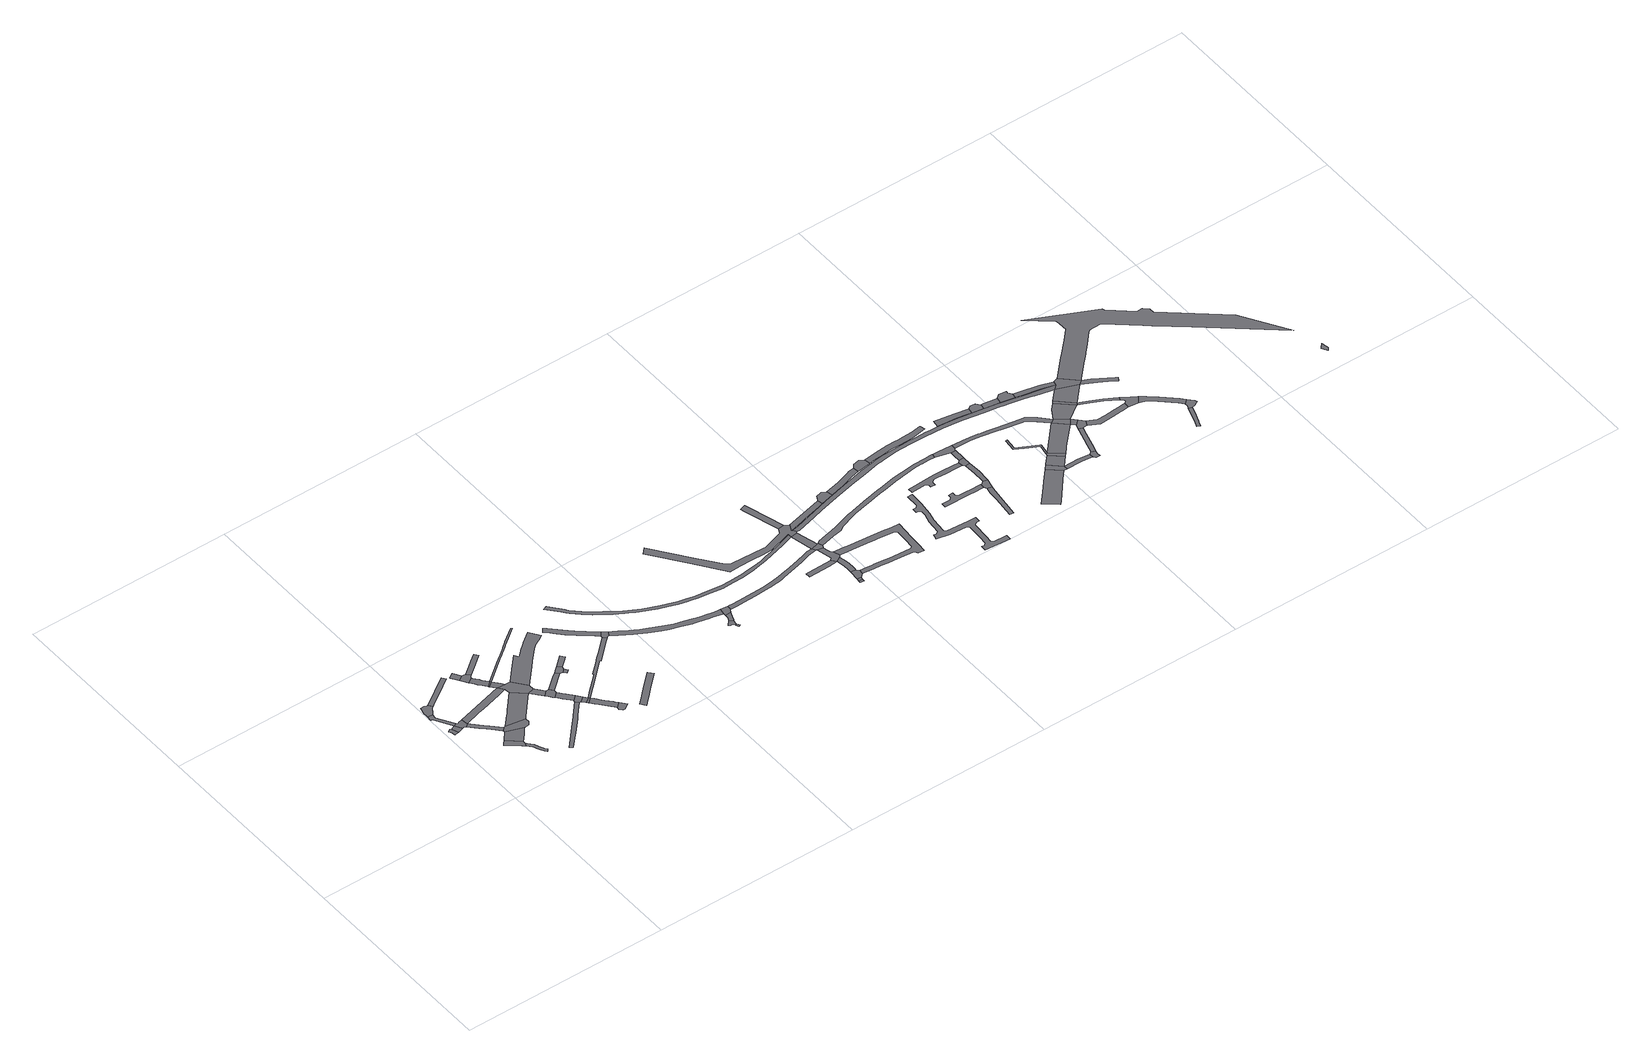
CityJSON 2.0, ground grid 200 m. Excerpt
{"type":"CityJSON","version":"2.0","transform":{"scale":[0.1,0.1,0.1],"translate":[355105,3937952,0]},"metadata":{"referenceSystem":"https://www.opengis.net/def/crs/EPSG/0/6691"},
"CityObjects":{
"road1":{"type":"Road","geometry":[{"type":"MultiSurface","lod":"1","boundaries":[[[0,1,2,3,4,5,6,7,8]]]}]},
"road2":{"type":"Road","geometry":[{"type":"MultiSurface","lod":"1","boundaries":[[[2,1,9,10,11]]]}]},
"road3":{"type":"Road","attributes":{"RoadStructureAttribute.sectionType":"1"},"geometry":[{"type":"MultiSurface","lod":"1","boundaries":[[[12,13,14,15,16,17,18,11,19]]]}]},
"road4":{"type":"Road","geometry":[{"type":"MultiSurface","lod":"1","boundaries":[[[20,21,22,23,24,25,26,27,15,14,28,29,30,31]]]}]},
"road5":{"type":"Road","geometry":[{"type":"MultiSurface","lod":"1","boundaries":[[[11,10,32,33,34,35,36,37,38,39,19]]]}]},
"road6":{"type":"Road","geometry":[{"type":"MultiSurface","lod":"1","boundaries":[[[40,41,42,43,44,45,46]]]}]},
"road7":{"type":"Road","attributes":{"RoadStructureAttribute.sectionType":"1"},"geometry":[{"type":"MultiSurface","lod":"1","boundaries":[[[34,47,48,49,50,51,52,53,54,55,35]]]}]},
"road8":{"type":"Road","attributes":{"RoadStructureAttribute.sectionType":"1"},"geometry":[{"type":"MultiSurface","lod":"1","boundaries":[[[44,56,57,58,59,60,61,62,63,64,65,66,67,68,69,70,45]]]}]},
"road9":{"type":"Road","attributes":{"RoadStructureAttribute.sectionType":"1"},"geometry":[{"type":"MultiSurface","lod":"1","boundaries":[[[71,72,40,46,73,74,75,76,77]]]}]},
"road10":{"type":"Road","attributes":{"RoadStructureAttribute.sectionType":"1"},"geometry":[{"type":"MultiSurface","lod":"1","boundaries":[[[78,79,80,81,82,83,20,31]]]}]},
"road11":{"type":"Road","geometry":[{"type":"MultiSurface","lod":"1","boundaries":[[[52,51,77,76,84,85,86,87]]]}]},
"road12":{"type":"Road","attributes":{"RoadStructureAttribute.sectionType":"1"},"geometry":[{"type":"MultiSurface","lod":"1","boundaries":[[[35,88,89,90,91,92,93,94,36]]]}]},
"road13":{"type":"Road","attributes":{"RoadStructureAttribute.sectionType":"1"},"geometry":[{"type":"MultiSurface","lod":"1","boundaries":[[[86,95,96,97,98,99,100,101,102,103,104,105,106,107,108,109,87]]]}]},
"road14":{"type":"Road","attributes":{"RoadStructureAttribute.sectionType":"1"},"geometry":[{"type":"MultiSurface","lod":"1","boundaries":[[[110,111,112,113,114]]]}]},
"road15":{"type":"Road","geometry":[{"type":"MultiSurface","lod":"1","boundaries":[[[114,113,115,116,117,118,119,120]]]}]},
"road16":{"type":"Road","attributes":{"RoadStructureAttribute.sectionType":"1"},"geometry":[{"type":"MultiSurface","lod":"1","boundaries":[[[121,122,123,124,125,117,116,126,127,128,129,130,131]]]}]},
"road17":{"type":"Road","geometry":[{"type":"MultiSurface","lod":"1","boundaries":[[[130,132,133,131]]]}]},
"road18":{"type":"Road","attributes":{"RoadStructureAttribute.sectionType":"1"},"geometry":[{"type":"MultiSurface","lod":"1","boundaries":[[[134,135,136,137,138,139,140,141,142,143,144,145]]]}]},
"road19":{"type":"Road","geometry":[{"type":"MultiSurface","lod":"1","boundaries":[[[132,92,146,147,148,133]]]}]},
"road20":{"type":"Road","geometry":[{"type":"MultiSurface","lod":"1","boundaries":[[[149,146,92,91,150,102,101,151,152]]]}]},
"road21":{"type":"Road","attributes":{"RoadStructureAttribute.sectionType":"1"},"geometry":[{"type":"MultiSurface","lod":"1","boundaries":[[[119,153,154,155,156,157,158,120]]]}]},
"road22":{"type":"Road","attributes":{"RoadStructureAttribute.sectionType":"1"},"geometry":[{"type":"MultiSurface","lod":"1","boundaries":[[[159,160,161,162,163,164,151,101]]]}]},
"road23":{"type":"Road","geometry":[{"type":"MultiSurface","lod":"1","boundaries":[[[165,166,167,168,162,161,169,170,171,172,173]]]}]},
"road24":{"type":"Road","attributes":{"RoadStructureAttribute.sectionType":"1"},"geometry":[{"type":"MultiSurface","lod":"1","boundaries":[[[174,175,176,177,178,179,180,181,165,173]]]}]},
"road25":{"type":"Road","geometry":[{"type":"MultiSurface","lod":"1","boundaries":[[[178,177,140,139,182,183]]]}]},
"road26":{"type":"Road","attributes":{"RoadStructureAttribute.sectionType":"1"},"geometry":[{"type":"MultiSurface","lod":"1","boundaries":[[[182,184,185,183]]]}]},
"road27":{"type":"Road","geometry":[{"type":"MultiSurface","lod":"1","boundaries":[[[185,184,186,187]]]}]},
"road28":{"type":"Road","attributes":{"RoadStructureAttribute.sectionType":"1"},"geometry":[{"type":"MultiSurface","lod":"1","boundaries":[[[188,189,190,191,192,193,194,195,196,197,198,199,200,201,202,203,204,205,206,207,208,209,210,211,131,133]]]}]},
"road29":{"type":"Road","attributes":{"RoadStructureAttribute.sectionType":"1"},"geometry":[{"type":"MultiSurface","lod":"1","boundaries":[[[212,213,167,166,214,215,216]]]}]},
"road30":{"type":"Road","attributes":{"RoadStructureAttribute.sectionType":"1"},"geometry":[{"type":"MultiSurface","lod":"1","boundaries":[[[186,217,218,219,220,221,222,223,224,225,226,227,228,229,230,231,232,187]]]}]},
"road31":{"type":"Road","attributes":{"RoadStructureAttribute.sectionType":"1"},"geometry":[{"type":"MultiSurface","lod":"1","boundaries":[[[233,234,235,236,237,238,239,240,241,242,243,244,245,246,247,248,249,250,251,149,152]]]}]},
"road32":{"type":"Road","geometry":[{"type":"MultiSurface","lod":"1","boundaries":[[[252,253,254,223,222,255,256]]]}]},
"road33":{"type":"Road","geometry":[{"type":"MultiSurface","lod":"1","boundaries":[[[257,212,216,258,259,260,261]]]}]},
"road34":{"type":"Road","geometry":[{"type":"MultiSurface","lod":"1","boundaries":[[[262,263,259,258]]]}]},
"road35":{"type":"Road","attributes":{"RoadStructureAttribute.sectionType":"1"},"geometry":[{"type":"MultiSurface","lod":"1","boundaries":[[[260,264,265,266,261]]]}]},
"road36":{"type":"Road","attributes":{"RoadStructureAttribute.sectionType":"1"},"geometry":[{"type":"MultiSurface","lod":"1","boundaries":[[[187,267,268,269,270,271,272,273,274,275,276,277,278,279,280,281,282,283,284,285,286,287,288,185]]]}]},
"road37":{"type":"Road","attributes":{"RoadStructureAttribute.sectionType":"1"},"geometry":[{"type":"MultiSurface","lod":"1","boundaries":[[[289,290,291,292,293,294,295,296,297,298,299]]]}]},
"road38":{"type":"Road","attributes":{"RoadStructureAttribute.sectionType":"1"},"geometry":[{"type":"MultiSurface","lod":"1","boundaries":[[[300,301,302,303,304,305,306,307,308,309,310,311,312,313,314,315]]]}]},
"road39":{"type":"Road","geometry":[{"type":"MultiSurface","lod":"1","boundaries":[[[278,277,316,317,318,319,320,300,315]]]}]},
"road40":{"type":"Road","attributes":{"RoadStructureAttribute.sectionType":"1"},"geometry":[{"type":"MultiSurface","lod":"1","boundaries":[[[321,322,323,324,325,326,327,328,329,330,331,332,333,334,335,336,318,317,337,338,339,340,341,342,343,344,345,346,347,348,349,350]]]}]},
"road41":{"type":"Road","geometry":[{"type":"MultiSurface","lod":"1","boundaries":[[[351,352,353,354,355,356,357,358,359,360,361]]]}]},
"road42":{"type":"Road","geometry":[{"type":"MultiSurface","lod":"1","boundaries":[[[360,362,363,364,361]]]}]},
"road43":{"type":"Road","attributes":{"RoadStructureAttribute.sectionType":"1"},"geometry":[{"type":"MultiSurface","lod":"1","boundaries":[[[353,365,366,367,368,369,370,354]]]}]},
"road44":{"type":"Road","geometry":[{"type":"MultiSurface","lod":"1","boundaries":[[[371,368,367,372,373,374,375,376,321,350]]]}]},
"road45":{"type":"Road","attributes":{"RoadStructureAttribute.sectionType":"1"},"geometry":[{"type":"MultiSurface","lod":"1","boundaries":[[[377,378,379,380,381,382,383,384,385,386,387,388,389,390,391,392,393,394,395,396,397,398,399,400,401,402,403,404,405,406,407,408,409,410,411,412,413,414,415,416,417,418,419,420,421,422,423,424,425,426,427,428,429,430,431,432,433,434,435]]]}]},
"road46":{"type":"Road","attributes":{"RoadStructureAttribute.sectionType":"1"},"geometry":[{"type":"MultiSurface","lod":"1","boundaries":[[[374,436,437,438,439,440,441,442,443,444,445,446,447,448,449,450,451,452,453,454,455,456,457,458,459,460,461,462,375]]]}]},
"road47":{"type":"Road","attributes":{"RoadStructureAttribute.sectionType":"1"},"geometry":[{"type":"MultiSurface","lod":"1","boundaries":[[[463,464,465,466,467,468,469,470,471,472,473,474,475,476,477,478,479,480,481,482,483,484,485,486,487,488,377,435]]]}]},
"road48":{"type":"Road","attributes":{"RoadStructureAttribute.sectionType":"1"},"geometry":[{"type":"MultiSurface","lod":"1","boundaries":[[[489,490,491,492,493,494]]]}]},
"road49":{"type":"Road","geometry":[{"type":"MultiSurface","lod":"1","boundaries":[[[495,496,497,498,499]]]}]},
"road50":{"type":"Road","attributes":{"RoadStructureAttribute.sectionType":"1"},"geometry":[{"type":"MultiSurface","lod":"1","boundaries":[[[500,501,495,499]]]}]},
"road51":{"type":"Road","geometry":[{"type":"MultiSurface","lod":"1","boundaries":[[[502,503,504,501,500,505,506,507]]]}]},
"road52":{"type":"Road","attributes":{"RoadStructureAttribute.sectionType":"1"},"geometry":[{"type":"MultiSurface","lod":"1","boundaries":[[[508,509,510,511,504,503,512,513,514,515,516,517,493]]]}]},
"road53":{"type":"Road","geometry":[{"type":"MultiSurface","lod":"1","boundaries":[[[493,517,518,519,520,521,522,523,524,525,526,527,494]]]}]},
"road54":{"type":"Road","geometry":[{"type":"MultiSurface","lod":"1","boundaries":[[[450,528,529,463,435]]]}]},
"road55":{"type":"Road","geometry":[{"type":"MultiSurface","lod":"1","boundaries":[[[530,531,528,450,449,524,523]]]}]},
"road56":{"type":"Road","attributes":{"RoadStructureAttribute.sectionType":"1"},"geometry":[{"type":"MultiSurface","lod":"1","boundaries":[[[532,533,534,535,470,469]]]}]},
"road57":{"type":"Road","attributes":{"RoadStructureAttribute.sectionType":"1"},"geometry":[{"type":"MultiSurface","lod":"1","boundaries":[[[536,537,538,539,540,541,468,467]]]}]},
"road58":{"type":"Road","attributes":{"RoadStructureAttribute.sectionType":"1"},"geometry":[{"type":"MultiSurface","lod":"1","boundaries":[[[506,542,543,544,545,546,547,548,549,550,551,552,553,554,555,556,557,558,559,560,561,562,563,520,519,564,565,566,567,568,569,570,571,572,573,574,575,576,577,578,579,580,581,582,583,584,585,507]]]}]},
"road59":{"type":"Road","geometry":[{"type":"MultiSurface","lod":"1","boundaries":[[[586,587,541,540,588,589,590]]]}]},
"road60":{"type":"Road","attributes":{"RoadStructureAttribute.sectionType":"1"},"geometry":[{"type":"MultiSurface","lod":"1","boundaries":[[[591,592,593,594,595,596,597,598,599,600,601,602,603,604,605,606,607,608,609,610,611,612,613,614,615,616,617,618,619,620,621,622,623,624,625,626,531,530]]]}]},
"road61":{"type":"Road","attributes":{"RoadStructureAttribute.sectionType":"1"},"geometry":[{"type":"MultiSurface","lod":"1","boundaries":[[[627,628,629,630,589,588,631,632,633,634,635,636,637,638]]]}]},
"road62":{"type":"Road","attributes":{"RoadStructureAttribute.sectionType":"1"},"geometry":[{"type":"MultiSurface","lod":"1","boundaries":[[[639,640,641,642,643,644,645,646,647,648,649,650,651,652,653,654,655,656,657,658,659,660,661,662,663,664,665,666,667,668,669,670,671,672,673,674,675,676]]]}]},
"road63":{"type":"Road","geometry":[{"type":"MultiSurface","lod":"1","boundaries":[[[677,678,679,638,637,680]]]}]},
"road64":{"type":"Road","attributes":{"RoadStructureAttribute.sectionType":"1"},"geometry":[{"type":"MultiSurface","lod":"1","boundaries":[[[681,682,683,684,685,686,687,688,689,690,691,692,693,694]]]}]},
"road65":{"type":"Road","attributes":{"RoadStructureAttribute.sectionType":"1"},"geometry":[{"type":"MultiSurface","lod":"1","boundaries":[[[695,696,697,698,699,700,701,702,703,704,705,706,707,708,709,710]]]}]},
"road66":{"type":"Road","attributes":{"RoadStructureAttribute.sectionType":"1"},"geometry":[{"type":"MultiSurface","lod":"1","boundaries":[[[711,712,713,714,715,716,717]]]}]},
"road67":{"type":"Road","attributes":{"RoadStructureAttribute.sectionType":"1"},"geometry":[{"type":"MultiSurface","lod":"1","boundaries":[[[718,719,720,721,722,723,724,725,726,727,728,729,730,731,732,733,734,735,677,680]]]}]},
"road68":{"type":"Road","attributes":{"RoadStructureAttribute.sectionType":"1"},"geometry":[{"type":"MultiSurface","lod":"1","boundaries":[[[465,736,737,738,739,740,741,742,743,744,745,746,747,748,749,750,751,752,753,754,755,756,757,758,759,760,761,762,763,764,765,766,767,768,769,770,771,772,773,774,775,776,777,778,779,780,781,782,783,784,785,786,787,788,789,790,791,792,793,794,795,466]]]}]},
"road69":{"type":"Road","geometry":[{"type":"MultiSurface","lod":"1","boundaries":[[[693,713,712,796,797,798,694]]]}]},
"road70":{"type":"Road","attributes":{"RoadStructureAttribute.sectionType":"1"},"geometry":[{"type":"MultiSurface","lod":"1","boundaries":[[[799,800,801,797,796,802,803,804]]]}]},
"road71":{"type":"Road","geometry":[{"type":"MultiSurface","lod":"1","boundaries":[[[710,709,799,804,805,806,807]]]}]},
"road72":{"type":"Road","geometry":[{"type":"MultiSurface","lod":"1","boundaries":[[[808,809,611,610,810,811,812,813,814,815]]]}]},
"road73":{"type":"Road","attributes":{"RoadStructureAttribute.sectionType":"1"},"geometry":[{"type":"MultiSurface","lod":"1","boundaries":[[[806,816,812,811,817,818,807]]]}]},
"road74":{"type":"Road","attributes":{"RoadStructureAttribute.sectionType":"1"},"geometry":[{"type":"MultiSurface","lod":"1","boundaries":[[[819,820,821,822,823,824,825,826,827,828,829]]]}]},
"road75":{"type":"Road","attributes":{"RoadStructureAttribute.sectionType":"1"},"geometry":[{"type":"MultiSurface","lod":"1","boundaries":[[[830,831,832,833,834,835,836,837,838,839]]]}]},
"road76":{"type":"Road","geometry":[{"type":"MultiSurface","lod":"1","boundaries":[[[823,840,841,842,843,824]]]}]},
"road77":{"type":"Road","attributes":{"RoadStructureAttribute.sectionType":"1"},"geometry":[{"type":"MultiSurface","lod":"1","boundaries":[[[844,845,846,847,848,849,850,851,852,853,854,855]]]}]},
"road78":{"type":"Road","attributes":{"function":"3","RoadStructureAttribute.sectionType":"1"},"geometry":[{"type":"MultiSurface","lod":"1","boundaries":[[[856,857,858,842,841]]]}]},
"road79":{"type":"Road","attributes":{"RoadStructureAttribute.sectionType":"1"},"geometry":[{"type":"MultiSurface","lod":"1","boundaries":[[[814,859,860,861,862,863,864,865,866,867,868,869,870,871,872,873,874,875,876,877,878,879,880,881,815]]]}]},
"road80":{"type":"Road","geometry":[{"type":"MultiSurface","lod":"1","boundaries":[[[854,882,857,856,883,855]]]}]},
"road81":{"type":"Road","attributes":{"RoadStructureAttribute.sectionType":"1"},"geometry":[{"type":"MultiSurface","lod":"1","boundaries":[[[840,884,885,886,887,888,889,890,841]]]}]},
"road82":{"type":"Road","geometry":[{"type":"MultiSurface","lod":"1","boundaries":[[[891,892,830,839,893,894,895]]]}]},
"road83":{"type":"Road","attributes":{"function":"3","RoadStructureAttribute.sectionType":"1"},"geometry":[{"type":"MultiSurface","lod":"1","boundaries":[[[868,896,855,883,897,898,899,900]]]}]},
"road84":{"type":"Road","attributes":{"RoadStructureAttribute.sectionType":"1"},"geometry":[{"type":"MultiSurface","lod":"1","boundaries":[[[894,901,902,903,904,905,906,895]]]}]},
"road85":{"type":"Road","geometry":[{"type":"MultiSurface","lod":"1","boundaries":[[[887,907,908,909,910,911,912,888]]]}]},
"road86":{"type":"Road","attributes":{"RoadStructureAttribute.sectionType":"1"},"geometry":[{"type":"MultiSurface","lod":"1","boundaries":[[[913,914,915,916,917,918,919,920,921,922,912,911]]]}]},
"road87":{"type":"Road","geometry":[{"type":"MultiSurface","lod":"1","boundaries":[[[923,924,925,926,927,928,929,930,904,903]]]}]},
"road88":{"type":"Road","geometry":[{"type":"MultiSurface","lod":"1","boundaries":[[[868,900,931,869]]]}]},
"road89":{"type":"Road","attributes":{"RoadStructureAttribute.sectionType":"1"},"geometry":[{"type":"MultiSurface","lod":"1","boundaries":[[[931,900,932,933]]]}]},
"road90":{"type":"Road","geometry":[{"type":"MultiSurface","lod":"1","boundaries":[[[933,932,934,918,917,935,936,937]]]}]},
"road91":{"type":"Road","geometry":[{"type":"MultiSurface","lod":"1","boundaries":[[[938,939,869,931,940,941]]]}]},
"road92":{"type":"Road","attributes":{"RoadStructureAttribute.sectionType":"1"},"geometry":[{"type":"MultiSurface","lod":"1","boundaries":[[[942,943,944,945,946,926,925,947,948,949,950]]]}]},
"road93":{"type":"Road","attributes":{"function":"3","RoadStructureAttribute.sectionType":"7"},"geometry":[{"type":"MultiSurface","lod":"1","boundaries":[[[951,952,953,954,938,941]]]}]},
"road94":{"type":"Road","attributes":{"RoadStructureAttribute.sectionType":"1"},"geometry":[{"type":"MultiSurface","lod":"1","boundaries":[[[955,956,957,958,959,960,961,937,936,962,963,964,965,966,967,968,969,970]]]}]},
"road95":{"type":"Road","attributes":{"RoadStructureAttribute.sectionType":"1"},"geometry":[{"type":"MultiSurface","lod":"1","boundaries":[[[767,953,952,971,972,973,974,975,976]]]}]},
"road96":{"type":"Road","attributes":{"RoadStructureAttribute.sectionType":"1"},"geometry":[{"type":"MultiSurface","lod":"1","boundaries":[[[977,978,979,980,952,951,981,982,983,984]]]}]},
"road97":{"type":"Road","geometry":[{"type":"MultiSurface","lod":"1","boundaries":[[[768,767,976,985,986,942,950]]]}]},
"road98":{"type":"Road","geometry":[{"type":"MultiSurface","lod":"1","boundaries":[[[987,988,989,990,991,992,970,969,993,994,995,996,977,984]]]}]},
"road99":{"type":"Road","attributes":{"RoadStructureAttribute.sectionType":"1"},"geometry":[{"type":"MultiSurface","lod":"1","boundaries":[[[997,998,999,1000,1001,1002,1003,1004,1005,985,976]]]}]},
"road100":{"type":"Road","attributes":{"RoadStructureAttribute.sectionType":"1"},"geometry":[{"type":"MultiSurface","lod":"1","boundaries":[[[1006,1007,1008,1009,1010,1011,1012,1013,1014,1015,1016,1017]]]}]},
"road101":{"type":"Road","attributes":{"RoadStructureAttribute.sectionType":"1"},"geometry":[{"type":"MultiSurface","lod":"1","boundaries":[[[1018,1019,1020,1021,1022,995,994,1023,1024,1025,1026]]]}]},
"road102":{"type":"Road","geometry":[{"type":"MultiSurface","lod":"1","boundaries":[[[1027,1028,1017,1016,1029,1030,1031,1018,1026]]]}]},
"road103":{"type":"Road","geometry":[{"type":"MultiSurface","lod":"1","boundaries":[[[985,1032,1033,1034,1035,1036,1037,1038,1039,1040,1041,1042,1043,1044,1045,1046,1047,1048,1049,1050,1051,1052,1053,1054,1055,1056,1057,1058,1059,1060,1061,1062,1063,1064,1065,1066,986]]]}]},
"road104":{"type":"Road","attributes":{"RoadStructureAttribute.sectionType":"1"},"geometry":[{"type":"MultiSurface","lod":"1","boundaries":[[[1067,1068,1069,1070,1071]]]}]}
},
"vertices":[
[74,911,0],[104,915,0],[82,980,0],[69,987,0],[43,968,0],[52,954,0],[57,942,0],[57,936,0],[64,908,0],
[127,923,0],[163,935,0],[124,998,0],
[115,1074,0],[56,1172,0],[64,1215,0],[12,1219,0],[9,1178,0],[12,1172,0],[22,1177,0],[151,1014,0],
[97,1332,0],[91,1328,0],[85,1324,0],[67,1337,0],[66,1339,0],[29,1336,0],[15,1268,0],[13,1233,0],[69,1221,0],[79,1239,0],[107,1277,0],[124,1292,0],
[178,940,0],[187,938,0],[196,929,0],[224,956,0],[216,1018,0],[186,1010,0],[164,1003,0],[155,1007,0],
[347,608,0],[326,584,0],[308,561,0],[430,466,0],[451,450,0],[468,474,0],[468,504,0],
[271,852,0],[275,848,0],[317,805,0],[323,800,0],[413,708,0],[441,739,0],[354,825,0],[345,834,0],[244,936,0],
[457,446,0],[493,403,0],[500,388,0],[508,369,0],[524,329,0],[539,302,0],[556,287,0],[575,310,0],[563,320,0],[551,341,0],[535,379,0],[526,399,0],[518,418,0],[517,419,0],[476,468,0],
[404,674,0],[363,627,0],[485,523,0],[536,583,0],[567,618,0],[580,633,0],[415,688,0],
[156,1314,0],[266,1389,0],[415,1490,0],[389,1529,0],[246,1432,0],[106,1337,0],
[622,633,0],[651,667,0],[648,709,0],[460,740,0],
[388,1002,0],[442,1016,0],[649,1073,0],[725,1094,0],[684,1147,0],[483,1092,0],[416,1073,0],
[655,717,0],[713,783,0],[714,784,0],[723,793,0],[740,812,0],[779,857,0],[853,942,0],[730,1044,0],[659,963,0],[620,918,0],[594,890,0],[577,870,0],[537,825,0],[530,818,0],[517,803,0],
[495,1514,0],[444,1481,0],[448,1474,0],[488,1412,0],[540,1445,0],
[499,1395,0],[536,1340,0],[586,1373,0],[589,1388,0],[607,1403,0],[579,1438,0],
[658,1277,0],[640,1301,0],[627,1320,0],[626,1321,0],[590,1368,0],[540,1334,0],[565,1300,0],[582,1277,0],[591,1265,0],[635,1209,0],[683,1247,0],
[643,1199,0],[690,1237,0],
[754,193,0],[855,299,0],[875,321,0],[989,445,0],[1020,479,0],[1124,598,0],[1098,626,0],[983,497,0],[978,491,0],[890,394,0],[820,316,0],[730,216,0],
[766,1143,0],[751,1161,0],[740,1175,0],
[817,1142,0],[728,1090,0],[917,961,0],[917,1014,0],
[685,1464,0],[747,1512,0],[802,1556,0],[774,1591,0],[704,1536,0],[624,1473,0],
[894,893,0],[907,875,0],[943,834,0],[986,875,0],[940,931,0],[924,952,0],
[1042,808,0],[1044,839,0],[1016,873,0],[997,874,0],[963,809,0],[975,794,0],[978,791,0],[985,781,0],[996,769,0],
[1016,746,0],[1040,716,0],[1083,664,0],[1100,644,0],[1146,682,0],[1129,703,0],[1095,745,0],[1088,753,0],
[1139,596,0],[1186,635,0],
[1169,561,0],[1216,598,0],
[1181,546,0],[1227,584,0],
[873,1380,0],[937,1429,0],[953,1441,0],[974,1457,0],[994,1471,0],[1046,1515,0],[1050,1517,0],[1059,1524,0],[1083,1543,0],[1097,1553,0],[1218,1646,0],[1209,1655,0],[1072,1551,0],[1054,1537,0],[1039,1524,0],[1033,1520,0],[1031,1519,0],[994,1489,0],[948,1453,0],[944,1450,0],[900,1416,0],[865,1389,0],[851,1379,0],[788,1330,0],
[1176,1006,0],[1133,972,0],[1128,908,0],[1151,927,0],[1204,972,0],
[1201,522,0],[1216,504,0],[1240,476,0],[1305,399,0],[1325,373,0],[1337,359,0],[1383,398,0],[1370,413,0],[1354,434,0],[1342,448,0],[1328,465,0],[1303,494,0],[1273,529,0],[1263,542,0],[1249,560,0],[1233,577,0],
[1037,1146,0],[1064,1175,0],[1068,1179,0],[1107,1221,0],[1140,1256,0],[1213,1336,0],[1214,1337,0],[1259,1372,0],[1268,1376,0],[1323,1406,0],[1362,1434,0],[1292,1530,0],[1190,1452,0],[1181,1445,0],[1116,1389,0],[1113,1386,0],[1059,1339,0],[1033,1376,0],[920,1255,0],
[1362,305,0],[1382,305,0],[1432,338,0],[1337,339,0],[1331,331,0],
[1191,1020,0],[1234,969,0],[1265,995,0],[1268,1025,0],[1238,1058,0],
[1258,941,0],[1289,965,0],
[1341,1086,0],[1364,1105,0],[1334,1140,0],
[1248,603,0],[1268,621,0],[1370,714,0],[1440,780,0],[1566,896,0],[1573,888,0],[1594,907,0],[1641,951,0],[1739,1042,0],[1764,1065,0],[1779,1079,0],[1751,1108,0],[1715,1074,0],[1712,1071,0],[1620,986,0],[1566,937,0],[1515,889,0],[1421,803,0],[1428,795,0],[1363,734,0],[1281,658,0],[1261,640,0],
[1570,249,0],[1646,321,0],[1688,362,0],[1742,414,0],[1831,500,0],[1790,543,0],[1647,406,0],[1547,308,0],[1544,306,0],[1513,276,0],[1549,228,0],
[1780,1167,0],[1769,1174,0],[1684,1248,0],[1615,1311,0],[1574,1348,0],[1446,1472,0],[1424,1492,0],[1392,1456,0],[1418,1432,0],[1476,1371,0],[1525,1317,0],[1596,1256,0],[1646,1212,0],[1714,1156,0],[1734,1140,0],[1750,1126,0],
[1786,1086,0],[1802,1086,0],[1830,1131,0],[1820,1138,0],[1800,1152,0],
[2733,782,0],[2715,785,0],[2668,791,0],[2597,805,0],[2585,807,0],[2502,826,0],[2494,828,0],[2414,851,0],[2326,876,0],[2255,907,0],[2105,970,0],[2060,993,0],[2016,1019,0],[1981,1040,0],[1903,1085,0],[1863,1110,0],[1870,1046,0],[1979,981,0],[2044,940,0],[2081,920,0],[2191,870,0],[2254,841,0],[2334,818,0],[2446,782,0],[2455,780,0],[2497,772,0],[2602,750,0],[2634,743,0],[2683,734,0],[2725,722,0],
[2734,576,0],[2742,597,0],[2747,609,0],[2707,628,0],[2677,592,0],[2672,587,0],[2688,572,0],[2700,575,0],[2715,569,0],[2722,554,0],[2735,560,0],
[2724,550,0],[2740,524,0],[2752,532,0],
[2748,612,0],[2775,680,0],[2783,700,0],[2727,696,0],[2728,682,0],[2726,659,0],
[2726,710,0],[2789,711,0],[2795,722,0],[2805,731,0],[2809,774,0],[2746,780,0],
[3732,1154,0],[3586,1103,0],[3494,1078,0],[3423,1060,0],[3362,1045,0],[3279,1030,0],[3200,1021,0],[3152,1015,0],[3084,1008,0],[3000,1004,0],[2921,1007,0],[2812,1018,0],[2730,1026,0],[2657,1039,0],[2595,1053,0],[2581,1056,0],[2517,1073,0],[2443,1096,0],[2374,1121,0],[2309,1147,0],[2225,1181,0],[2156,1215,0],[2151,1217,0],[2082,1257,0],[2021,1294,0],[1944,1351,0],[1860,1409,0],[1801,1461,0],[1722,1540,0],[1704,1563,0],[1607,1686,0],[1569,1669,0],[1663,1558,0],[1691,1525,0],[1711,1502,0],[1781,1431,0],[1852,1373,0],[1918,1325,0],[1989,1273,0],[2072,1222,0],[2103,1206,0],[2155,1177,0],[2231,1140,0],[2328,1096,0],[2415,1068,0],[2494,1043,0],[2583,1021,0],[2593,1019,0],[2676,1002,0],[2798,985,0],[2909,972,0],[3009,973,0],[3122,977,0],[3252,992,0],[3259,994,0],[3399,1021,0],[3619,1084,0],[3724,1118,0],[3732,1121,0],
[2877,729,0],[2945,732,0],[3071,735,0],[3153,739,0],[3255,745,0],[3315,752,0],[3317,752,0],[3364,760,0],[3400,769,0],[3438,778,0],[3528,800,0],[3618,826,0],[3714,854,0],[3804,871,0],[3785,903,0],[3733,900,0],[3700,890,0],[3599,862,0],[3562,852,0],[3498,835,0],[3438,821,0],[3364,807,0],[3301,795,0],[3179,782,0],[3127,777,0],[2870,772,0],[2825,773,0],
[3801,1136,0],[3802,1140,0],[3813,1143,0],[3794,1176,0],[3778,1179,0],[3814,1245,0],[3770,1269,0],[3710,1262,0],[3686,1212,0],[3491,1150,0],[3477,1150,0],[3148,1167,0],[3097,1197,0],[2948,1396,0],[2681,1754,0],[2632,1703,0],[2644,1686,0],[2872,1373,0],[3077,1093,0],[3179,1096,0],[3319,1098,0],[3416,1093,0],[3508,1094,0],[3715,1157,0],[3736,1163,0],[3736,1158,0],
[3590,690,0],[3566,690,0],[3567,645,0],[3771,650,0],[3861,653,0],[3822,697,0],
[3861,359,0],[3860,359,0],[3859,338,0],[3897,334,0],[3900,355,0],
[3903,382,0],[3863,386,0],
[3940,456,0],[3924,481,0],[3872,486,0],[3915,392,0],[3938,412,0],[3942,456,0],
[3865,629,0],[3876,570,0],[3876,529,0],[3875,524,0],[3924,501,0],[3925,528,0],[3926,575,0],[3926,580,0],[3918,617,0],[3906,681,0],
[3911,689,0],[3923,706,0],[3906,768,0],[3883,787,0],[3880,797,0],[3866,853,0],[3811,868,0],[3829,794,0],[3847,721,0],[3845,719,0],
[3855,923,0],[3802,1132,0],
[3882,881,0],[3866,925,0],
[3672,1612,0],[3659,1659,0],[3601,1642,0],[3615,1595,0],
[3916,1215,0],[3961,1228,0],[4137,1274,0],[4178,1287,0],[4186,1289,0],[4175,1335,0],
[4047,401,0],[4121,393,0],[4135,391,0],[4190,385,0],[4200,384,0],[4311,374,0],[4438,363,0],[4443,353,0],[4457,330,0],[4517,325,0],[4518,343,0],[4522,393,0],[4530,521,0],[4542,703,0],[4469,710,0],[4419,715,0],[4405,717,0],[4335,724,0],[4270,731,0],[4158,742,0],[4044,754,0],[4016,757,0],[3987,699,0],[4049,693,0],[4151,682,0],[4245,673,0],[4261,672,0],[4289,669,0],[4335,664,0],[4372,660,0],[4456,651,0],[4477,630,0],[4471,526,0],[4470,522,0],[4463,424,0],[4461,423,0],[4440,408,0],[4280,422,0],[4235,426,0],[4198,430,0],[4134,437,0],[4086,442,0],[4070,444,0],[4024,448,0],
[4200,1381,0],[4201,1377,0],[4312,1320,0],[4299,1373,0],[4258,1397,0],
[4021,917,0],[4041,922,0],[4114,936,0],[4149,957,0],[4292,1013,0],[4335,1024,0],[4403,1040,0],[4534,1070,0],[4642,1091,0],[4686,1100,0],[4702,1103,0],[4854,1132,0],[4866,1134,0],[4917,1143,0],[4973,1150,0],[5056,1161,0],[5133,1166,0],[5134,1166,0],[5200,1166,0],[5266,1166,0],[5268,1205,0],[5251,1205,0],[5195,1204,0],[5194,1204,0],[5073,1202,0],[5035,1198,0],[4839,1175,0],[4686,1145,0],[4646,1137,0],[4472,1098,0],[4423,1086,0],[4291,1052,0],[4285,1054,0],[4097,994,0],[3891,943,0],[3879,934,0],
[4647,1468,0],[4587,1457,0],[4583,1456,0],[4444,1409,0],[4382,1338,0],[4449,1355,0],[4517,1375,0],[4553,1387,0],[4571,1393,0],[4628,1409,0],[4658,1414,0],[4649,1469,0],
[5046,61,0],[5026,84,0],[5030,139,0],[5042,311,0],[5065,331,0],[5093,329,0],[5097,379,0],[5027,383,0],[4809,398,0],[4789,421,0],[4802,566,0],[4825,651,0],[4839,790,0],[4844,922,0],[4799,923,0],[4794,792,0],[4772,772,0],[4744,774,0],[4741,730,0],[4766,728,0],[4785,705,0],[4781,660,0],[4757,574,0],[4745,436,0],[4721,418,0],[4693,424,0],[4682,375,0],[4806,348,0],[4972,337,0],[4976,333,0],[4992,314,0],[4982,163,0],[4976,87,0],[4954,67,0],[4925,70,0],[4922,20,0],[5169,3,0],[5172,53,0],
[4783,1492,0],[4740,1515,0],[4678,1505,0],[4792,1435,0],
[5264,675,0],[5239,675,0],[5145,677,0],[5124,698,0],[5125,730,0],[5080,731,0],[5079,699,0],[5057,678,0],[4974,679,0],[4973,634,0],[5238,630,0],[5270,630,0],[5370,628,0],[5371,673,0],
[5329,996,0],[5222,998,0],[5128,1000,0],[4861,988,0],[4863,943,0],[5003,949,0],[5024,928,0],[5022,899,0],[5067,896,0],[5070,932,0],[5091,953,0],[5128,955,0],[5228,953,0],[5327,951,0],[5386,948,0],[5386,993,0],
[5419,537,0],[5432,594,0],[5388,604,0],[5375,544,0],[5368,446,0],[5344,239,0],[5384,235,0],
[4844,1444,0],[4942,1451,0],[5043,1459,0],[5113,1461,0],[5134,1461,0],[5185,1461,0],[5202,1461,0],[5259,1461,0],[5405,1487,0],[5396,1537,0],[5393,1536,0],[5301,1522,0],[5207,1517,0],[5150,1517,0],[5117,1517,0],[5040,1517,0],[4995,1514,0],[4924,1509,0],
[3839,1141,0],[4038,1197,0],[4131,1224,0],[4325,1275,0],[4513,1317,0],[4524,1320,0],[4688,1355,0],[4841,1386,0],[4895,1394,0],[4928,1399,0],[5059,1412,0],[5106,1414,0],[5149,1415,0],[5186,1415,0],[5225,1416,0],[5338,1413,0],[5339,1413,0],[5448,1408,0],[5532,1403,0],[5614,1394,0],[5715,1380,0],[5730,1378,0],[5915,1349,0],[5953,1343,0],[6052,1326,0],[6124,1311,0],[6134,1309,0],[6252,1283,0],[6337,1264,0],[6378,1255,0],[6520,1223,0],[6558,1215,0],[6593,1251,0],[6469,1281,0],[6299,1315,0],[6209,1333,0],[6115,1352,0],[6082,1359,0],[5965,1380,0],[5904,1391,0],[5738,1417,0],[5713,1421,0],[5616,1435,0],[5497,1445,0],[5442,1448,0],[5395,1449,0],[5290,1452,0],[5204,1451,0],[5188,1451,0],[5138,1450,0],[5053,1449,0],[4965,1445,0],[4935,1442,0],[4860,1435,0],[4804,1426,0],[4680,1402,0],[4546,1370,0],[4468,1352,0],[4231,1293,0],[3858,1189,0],
[5452,681,0],[5408,691,0],[5385,672,0],
[5407,927,0],[5414,809,0],[5411,703,0],[5456,697,0],[5459,810,0],[5452,929,0],
[5452,937,0],[5453,1013,0],[5408,1014,0],
[5326,1202,0],[5283,1204,0],[5339,1146,0],[5406,1127,0],[5454,1127,0],[5454,1135,0],[5465,1152,0],[5467,1195,0],
[5453,1028,0],[5408,1111,0],[5408,1074,0],
[5754,77,0],[5779,105,0],[5949,302,0],[5953,307,0],[6024,388,0],[5908,492,0],[5875,455,0],[5812,385,0],[5764,332,0],[5657,212,0],[5632,184,0],
[5845,1461,0],[5710,1484,0],[5519,1515,0],[5512,1450,0],[5516,1449,0],[5611,1443,0],[5699,1431,0],[5713,1429,0],[5776,1419,0],[5836,1408,0],
[6059,388,0],[6058,428,0],[5945,533,0],[5911,496,0],
[6048,652,0],[6065,750,0],[6057,754,0],[5863,855,0],[5872,965,0],[5855,966,0],[5843,844,0],[5925,801,0],[5957,784,0],[6046,738,0],[6030,646,0],[6046,643,0],
[6139,518,0],[6025,620,0],[5953,542,0],
[5628,1145,0],[5726,1132,0],[5739,1130,0],[5872,1104,0],[5919,1095,0],[6090,1063,0],[6128,1056,0],[6190,1005,0],[6204,993,0],[6289,910,0],[6327,934,0],[6234,1032,0],[6174,1080,0],[6154,1095,0],[6105,1103,0],[5978,1126,0],[5885,1143,0],[5805,1157,0],[5734,1167,0],[5724,1169,0],[5643,1180,0],[5574,1188,0],[5510,1193,0],
[6029,641,0],[6160,542,0],
[6190,389,0],[6200,389,0],[6244,383,0],[6314,373,0],[6315,413,0],[6252,422,0],[6203,429,0],
[5927,1475,0],[5876,1483,0],[5911,1394,0],[5945,1388,0],[5954,1439,0],
[6225,839,0],[6203,590,0],[6216,605,0],[6264,656,0],[6403,802,0],
[5967,1384,0],[6065,1367,0],[6100,1361,0],[6110,1416,0],[6102,1417,0],[5984,1435,0],
[6334,350,0],[6374,352,0],[6372,386,0],[6375,403,0],[6379,419,0],[6341,430,0],
[6382,427,0],[6401,495,0],[6440,628,0],[6453,673,0],[6463,702,0],[6424,714,0],[6418,695,0],[6402,641,0],[6401,640,0],[6366,516,0],
[6114,1358,0],[6224,1337,0],[6235,1335,0],[6242,1382,0],[6218,1419,0],[6218,1423,0],[6219,1440,0],[6149,1446,0],
[6444,850,0],
[6440,764,0],[6485,807,0],
[6425,717,0],[6502,712,0],[6507,708,0],[6534,756,0],
[6441,1092,0],[6390,1038,0],[6576,947,0],[6586,954,0],
[6604,1294,0],[6486,1332,0],[6485,1333,0],[6316,1367,0],[6250,1380,0],[6247,1333,0],[6293,1324,0],[6467,1287,0],[6593,1252,0],
[6597,951,0],[6605,974,0],[6460,1112,0],[6455,1107,0],
[6905,728,0],[6845,724,0],[6782,718,0],[6744,714,0],[6703,712,0],[6622,707,0],[6562,740,0],[6509,707,0],[6609,651,0],[6717,658,0],[6748,660,0],[6837,668,0],[6849,669,0],[6907,673,0],[6915,673,0],[6916,728,0],
[6613,982,0],[6651,1023,0],[6704,1079,0],[6755,1132,0],[6759,1137,0],[6760,1138,0],
[6923,811,0],[6806,879,0],[6702,930,0],[6628,966,0],[6618,943,0],[6690,908,0],[6794,857,0],[6911,789,0],
[6795,1166,0],[6651,1307,0],
[6928,771,0],[6941,756,0],[6942,749,0],[6941,742,0],[6935,737,0],[6918,729,0],[6953,672,0],[7013,665,0],[7056,725,0],[7007,760,0],
[6893,1066,0],[7004,1001,0],[7042,974,0],[7066,1009,0],[7053,1018,0],[7049,1021,0],[6934,1093,0],[6912,1107,0],[6876,1130,0],
[7275,275,0],[7272,267,0],[7243,189,0],[7226,144,0],[7257,132,0],[7275,179,0],[7277,185,0],[7303,251,0],[7304,255,0],[7326,319,0],[7336,349,0],[7303,360,0],
[7354,458,0],[7316,498,0],[7191,619,0],[7160,644,0],[7109,687,0],[7081,638,0],[7154,578,0],[7277,460,0],[7314,421,0],
[7314,393,0],[7306,369,0],[7366,355,0],[7415,383,0],[7402,405,0],
[6808,1182,0],[6960,1339,0],[6971,1351,0],[6975,1355,0],[7018,1399,0],[7034,1415,0],[7049,1431,0],[7104,1490,0],[7200,1591,0],[7220,1610,0],[7330,1614,0],[7350,1605,0],[7609,1382,0],[7613,1379,0],[7622,1372,0],[7632,1364,0],[7665,1336,0],[7922,1122,0],[8570,578,0],[8301,1020,0],[7774,1465,0],[7773,1500,0],[7773,1513,0],[7727,1553,0],[7674,1550,0],[7463,1728,0],[7461,1751,0],[6839,2047,0],[7063,1858,0],[7063,1857,0],[7068,1732,0],[7064,1728,0],[6977,1639,0],[6845,1504,0],[6831,1490,0],
[8652,216,0],[8676,243,0],[8659,314,0],[8627,274,0],[8618,268,0]
]}
